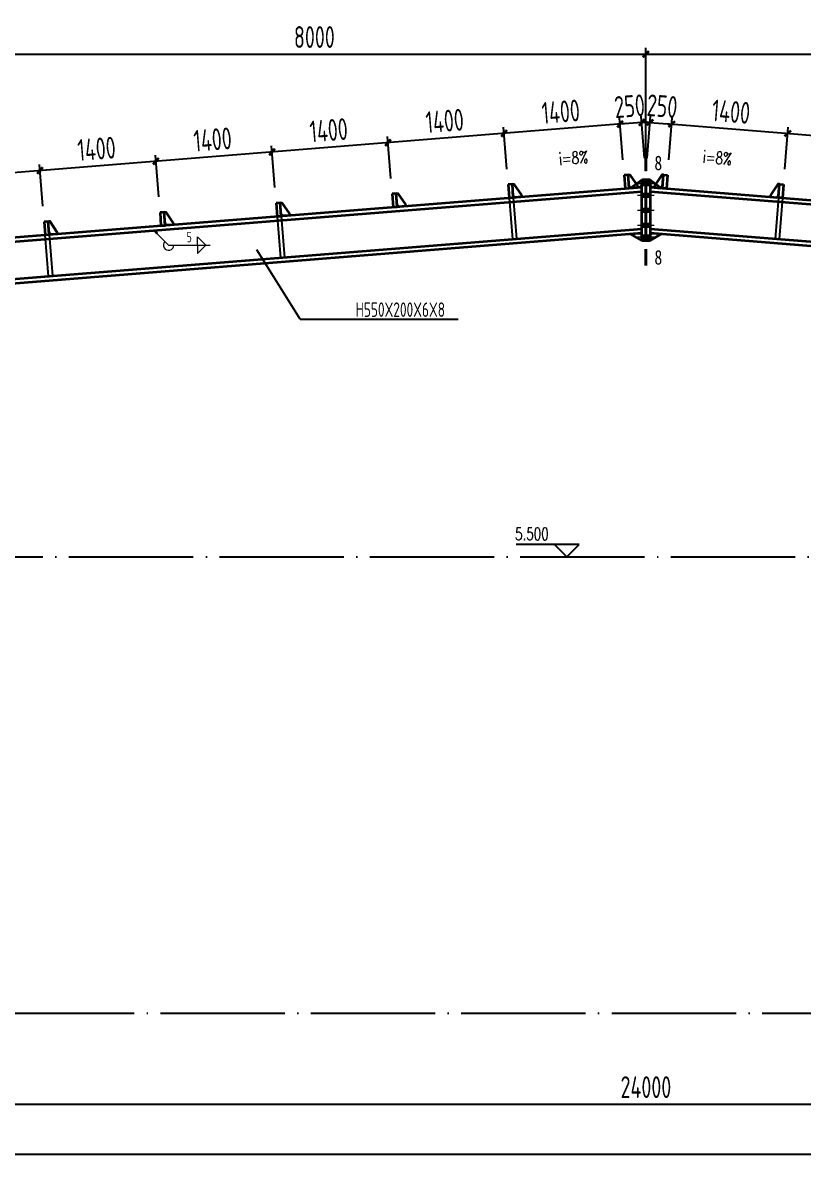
# Model space of a CAD drawing. Header units: millimetres. Extents: x 6950065 to 7140129, y 16284814 to 19754034.
# Drawn here: x 7048167 to 7067001, y 18054883 to 18082310 of the extents above; entities that cross this region are included whole.
import ezdxf
from ezdxf.enums import TextEntityAlignment as Align

# ---------------------------------------------------------------- set-up
doc = ezdxf.new("R2010")
doc.units = ezdxf.units.MM
doc.header["$LTSCALE"] = 1500
doc.header["$MEASUREMENT"] = 0
doc.linetypes.add('DOTE', pattern=[2.42, 2, -0.2, 0.02, -0.2])
doc.layers.get('Defpoints').update_dxf_attribs({"color": 1})
for name, color, linetype, lineweight in [('10', 7, 'Continuous', 35), ('114', 2, 'Continuous', 18), ('12', 2, 'Continuous', 35), ('14', 2, 'Continuous', 35), ('焊缝标注', 9, 'Continuous', 18)]:
    doc.layers.add(name, color=color, linetype=linetype, lineweight=lineweight)
for name, color, linetype in [('BALCONY', 6, 'Continuous'), ('C型钢', 6, 'Continuous'), ('dim', 7, 'Continuous'), ('DIM_ELEV', 3, 'Continuous'), ('PUB_DIM', 161, 'Continuous')]:
    doc.layers.add(name, color=color, linetype=linetype)
doc.styles.add('_TCH_DIM', font='SIMPLEX', dxfattribs={"bigfont": 'GBCBIG'})
doc.styles.add('FromPkpm', font='Pkpmeng', dxfattribs={"width": 0.7, "bigfont": 'hztxt'})
doc.styles.add('TSSD_Dimension', font='Tssdeng.shx', dxfattribs={"width": 0.7, "bigfont": 'hztxt.shx'})
doc.styles.add('黑体', font='simhei.ttf', dxfattribs={"width": 0.8})
doc.dimstyles.new('TSSD_75_150', dxfattribs={"dimtxt": 525, "dimasz": 150, "dimexe": 150, "dimexo": 375, "dimgap": 150, "dimtad": 1, "dimdec": 0, "dimlfac": 0.5, "dimzin": 0, "dimdsep": 46, "dimtxsty": 'TSSD_Dimension', "dimblk": 'ARCHTICK', "dimblk1": 'ARCHTICK', "dimblk2": 'ARCHTICK', "dimcen": 0, "dimdle": 150, "dimclrt": 7, "dimadec": 0, "dimazin": 0, "dimtfac": 1, "dimtdec": 0, "dimtix": 1, "dimtmove": 2, "dimatfit": 3, "dimfxl": 0, "dimtolj": 1, "dimtzin": 0, "dimarcsym": 0})

# ---------------------------------------------------------------- blocks, each defined once
blk = doc.blocks.new('_ArchTick')
at = {"color": 0, "linetype": 'ByBlock', "const_width": 0.4}
blk.add_lwpolyline([(-0.5, -0.5), (0.5, 0.5)], dxfattribs=at)
blk = doc.blocks.new('*D160')
at = {"layer": 'Defpoints', "color": 0}
for p in [(7039204, 18058433), (7087204, 18058433), (7087204, 18056233)]:
    blk.add_point(p, dxfattribs=at)
at = {"layer": 'dim', "color": 0, "lineweight": -2}
for p, q in [((7039204, 18058058), (7039204, 18056083)), ((7087204, 18058058), (7087204, 18056083)), ((7039054, 18056233), (7087354, 18056233))]:
    blk.add_line(p, q, dxfattribs=at)
at = {"layer": 'dim', "color": 0, "lineweight": -2, "xscale": 150, "yscale": 150, "zscale": 150, "rotation": 180}
blk.add_blockref('_ArchTick', (7039204, 18056233), dxfattribs=at)
at = {"layer": 'dim', "color": 0, "lineweight": -2, "xscale": 150, "yscale": 150, "zscale": 150}
blk.add_blockref('_ArchTick', (7087204, 18056233), dxfattribs=at)
at = {"layer": 'dim', "color": 7, "insert": (7063204, 18056646), "char_height": 525, "attachment_point": 5, "style": 'TSSD_Dimension'}
blk.add_mtext('\\A1;24000', dxfattribs=at)
blk = doc.blocks.new('*D161')
at = {"layer": 'Defpoints', "color": 0}
for p in [(6991204, 18057933), (7087204, 18057933), (7087204, 18055033)]:
    blk.add_point(p, dxfattribs=at)
at = {"layer": 'dim', "color": 0, "lineweight": -2}
for p, q in [((6991204, 18057558), (6991204, 18054883)), ((7087204, 18057558), (7087204, 18054883)), ((6991054, 18055033), (7087354, 18055033))]:
    blk.add_line(p, q, dxfattribs=at)
at = {"layer": 'dim', "color": 0, "lineweight": -2, "xscale": 150, "yscale": 150, "zscale": 150, "rotation": 180}
blk.add_blockref('_ArchTick', (6991204, 18055033), dxfattribs=at)
at = {"layer": 'dim', "color": 0, "lineweight": -2, "xscale": 150, "yscale": 150, "zscale": 150}
blk.add_blockref('_ArchTick', (7087204, 18055033), dxfattribs=at)
at = {"layer": 'dim', "color": 7, "insert": (7039204, 18055446), "char_height": 525, "attachment_point": 5, "style": 'TSSD_Dimension'}
blk.add_mtext('\\A1;48000', dxfattribs=at)
blk = doc.blocks.new('*D170')
at = {"layer": 'Defpoints', "color": 0}
for p in [(7063204, 18081553), (7047204, 18078353), (7063204, 18078353)]:
    blk.add_point(p, dxfattribs=at)
at = {"layer": 'dim', "color": 0, "lineweight": -2}
for p, q in [((7047054, 18081553), (7063354, 18081553)), ((7047204, 18078728), (7047204, 18081703)), ((7063204, 18078728), (7063204, 18081703))]:
    blk.add_line(p, q, dxfattribs=at)
at = {"layer": 'dim', "color": 0, "lineweight": -2, "xscale": 150, "yscale": 150, "zscale": 150, "rotation": 180}
blk.add_blockref('_ArchTick', (7047204, 18081553), dxfattribs=at)
at = {"layer": 'dim', "color": 0, "lineweight": -2, "xscale": 150, "yscale": 150, "zscale": 150}
blk.add_blockref('_ArchTick', (7063204, 18081553), dxfattribs=at)
at = {"layer": 'dim', "color": 7, "insert": (7055204, 18081966), "char_height": 525, "attachment_point": 5, "style": 'TSSD_Dimension'}
blk.add_mtext('\\A1;8000', dxfattribs=at)
blk = doc.blocks.new('*D171')
at = {"layer": 'Defpoints', "color": 0}
for p in [(7079204, 18081553), (7063204, 18078353), (7079204, 18078353)]:
    blk.add_point(p, dxfattribs=at)
at = {"layer": 'dim', "color": 0, "lineweight": -2}
for p, q in [((7063054, 18081553), (7079354, 18081553)), ((7063204, 18078728), (7063204, 18081703)), ((7079204, 18078728), (7079204, 18081703))]:
    blk.add_line(p, q, dxfattribs=at)
at = {"layer": 'dim', "color": 0, "lineweight": -2, "xscale": 150, "yscale": 150, "zscale": 150, "rotation": 180}
blk.add_blockref('_ArchTick', (7063204, 18081553), dxfattribs=at)
at = {"layer": 'dim', "color": 0, "lineweight": -2, "xscale": 150, "yscale": 150, "zscale": 150}
blk.add_blockref('_ArchTick', (7079204, 18081553), dxfattribs=at)
at = {"layer": 'dim', "color": 7, "insert": (7071204, 18081966), "char_height": 525, "attachment_point": 5, "style": 'TSSD_Dimension'}
blk.add_mtext('\\A1;8000', dxfattribs=at)
blk = doc.blocks.new('gfgghhj')
at = {"layer": '12', "lineweight": 35, "ltscale": 100}
for p, q in [((5749076, 18591246), (5748976, 18591240)), ((5748976, 18591240), (5748995, 18590921)), ((5749095, 18590927), (5749076, 18591246)), ((5748995, 18590921), (5749095, 18590927))]:
    blk.add_line(p, q, dxfattribs=at)
blk.add_lwpolyline([(5749292, 18590979), (5749295, 18590939), (5749135, 18590929), (5749093, 18590967), (5749076, 18591246), (5749116, 18591249)], close=True, dxfattribs=at)
blk = doc.blocks.new('*D1397')
at = {"layer": 'Defpoints', "color": 0}
for p in [(7059782, 18079643), (7062680, 18078632), (7059881, 18078408)]:
    blk.add_point(p, dxfattribs=at)
at = {"layer": 'dim', "color": 0, "lineweight": -2}
for p, q in [((7062650, 18079006), (7062569, 18080016)), ((7062731, 18079878), (7059633, 18079631)), ((7059851, 18078782), (7059771, 18079792))]:
    blk.add_line(p, q, dxfattribs=at)
at = {"layer": 'dim', "color": 0, "lineweight": -2, "xscale": 150, "yscale": 150, "zscale": 150}
for p, rotation in [((7062581, 18079866), 4.573896897329428), ((7059782, 18079643), 184.5738968973294)]:
    blk.add_blockref('_ArchTick', p, dxfattribs=dict(at, rotation=rotation))
at = {"layer": 'dim', "color": 7, "insert": (7061149, 18080166), "char_height": 525, "attachment_point": 5, "rotation": 4.5739, "style": 'TSSD_Dimension'}
blk.add_mtext('\\A1;{\\W0.7;1400}', dxfattribs=at)
blk = doc.blocks.new('*D1398')
at = {"layer": 'Defpoints', "color": 0}
for p in [(7056981, 18079418), (7059881, 18078408), (7057080, 18078184)]:
    blk.add_point(p, dxfattribs=at)
at = {"layer": 'dim', "color": 0, "lineweight": -2}
for p, q in [((7059932, 18079655), (7056832, 18079407)), ((7059851, 18078782), (7059771, 18079792)), ((7057050, 18078558), (7056969, 18079568))]:
    blk.add_line(p, q, dxfattribs=at)
at = {"layer": 'dim', "color": 0, "lineweight": -2, "xscale": 150, "yscale": 150, "zscale": 150}
for p, rotation in [((7059782, 18079643), 4.573896896053968), ((7056981, 18079418), 184.5738968960539)]:
    blk.add_blockref('_ArchTick', p, dxfattribs=dict(at, rotation=rotation))
at = {"layer": 'dim', "color": 7, "insert": (7058349, 18079942), "char_height": 525, "attachment_point": 5, "rotation": 4.5739, "style": 'TSSD_Dimension'}
blk.add_mtext('\\A1;{\\W0.7;1400}', dxfattribs=at)
blk = doc.blocks.new('*D1399')
at = {"layer": 'Defpoints', "color": 0}
for p in [(7054183, 18079195), (7057080, 18078184), (7054281, 18077960)]:
    blk.add_point(p, dxfattribs=at)
at = {"layer": 'dim', "color": 0, "lineweight": -2}
for p, q in [((7057131, 18079430), (7054033, 18079183)), ((7054251, 18078334), (7054171, 18079344)), ((7057050, 18078558), (7056969, 18079568))]:
    blk.add_line(p, q, dxfattribs=at)
at = {"layer": 'dim', "color": 0, "lineweight": -2, "xscale": 150, "yscale": 150, "zscale": 150}
for p, rotation in [((7056981, 18079418), 4.573896896053968), ((7054183, 18079195), 184.5738968960539)]:
    blk.add_blockref('_ArchTick', p, dxfattribs=dict(at, rotation=rotation))
at = {"layer": 'dim', "color": 7, "insert": (7055549, 18079718), "char_height": 525, "attachment_point": 5, "rotation": 4.5739, "style": 'TSSD_Dimension'}
blk.add_mtext('\\A1;{\\W0.7;1400}', dxfattribs=at)
blk = doc.blocks.new('*D1400')
at = {"layer": 'Defpoints', "color": 0}
for p in [(7051381, 18078970), (7051480, 18077736), (7054281, 18077960)]:
    blk.add_point(p, dxfattribs=at)
at = {"layer": 'dim', "color": 0, "lineweight": -2}
for p, q in [((7054251, 18078334), (7054171, 18079344)), ((7054332, 18079207), (7051232, 18078959)), ((7051450, 18078110), (7051369, 18079120))]:
    blk.add_line(p, q, dxfattribs=at)
at = {"layer": 'dim', "color": 0, "lineweight": -2, "xscale": 150, "yscale": 150, "zscale": 150}
for p, rotation in [((7051381, 18078970), 184.5738968960539), ((7054183, 18079195), 4.573896896053968)]:
    blk.add_blockref('_ArchTick', p, dxfattribs=dict(at, rotation=rotation))
at = {"layer": 'dim', "color": 7, "insert": (7052749, 18079494), "char_height": 525, "attachment_point": 5, "rotation": 4.5739, "style": 'TSSD_Dimension'}
blk.add_mtext('\\A1;{\\W0.7;1400}', dxfattribs=at)
blk = doc.blocks.new('*D1401')
at = {"layer": 'Defpoints', "color": 0}
for p in [(7048583, 18078747), (7051480, 18077736), (7048681, 18077512)]:
    blk.add_point(p, dxfattribs=at)
at = {"layer": 'dim', "color": 0, "lineweight": -2}
for p, q in [((7051450, 18078110), (7051369, 18079120)), ((7051531, 18078982), (7048433, 18078735)), ((7048651, 18077886), (7048571, 18078896))]:
    blk.add_line(p, q, dxfattribs=at)
at = {"layer": 'dim', "color": 0, "lineweight": -2, "xscale": 150, "yscale": 150, "zscale": 150}
for p, rotation in [((7051381, 18078970), 4.573896896053968), ((7048583, 18078747), 184.5738968960539)]:
    blk.add_blockref('_ArchTick', p, dxfattribs=dict(at, rotation=rotation))
at = {"layer": 'dim', "color": 7, "insert": (7049949, 18079270), "char_height": 525, "attachment_point": 5, "rotation": 4.5739, "style": 'TSSD_Dimension'}
blk.add_mtext('\\A1;{\\W0.7;1400}', dxfattribs=at)
blk = doc.blocks.new('*D1402')
at = {"layer": 'Defpoints', "color": 0}
for p in [(7045780, 18078522), (7048681, 18077512), (7045879, 18077288)]:
    blk.add_point(p, dxfattribs=at)
at = {"layer": 'dim', "color": 0, "lineweight": -2}
for p, q in [((7048651, 18077886), (7048571, 18078896)), ((7048732, 18078759), (7045630, 18078510)), ((7045849, 18077662), (7045768, 18078672))]:
    blk.add_line(p, q, dxfattribs=at)
at = {"layer": 'dim', "color": 0, "lineweight": -2, "xscale": 150, "yscale": 150, "zscale": 150}
for p, rotation in [((7048583, 18078747), 4.573896896053968), ((7045780, 18078522), 184.5738968960539)]:
    blk.add_blockref('_ArchTick', p, dxfattribs=dict(at, rotation=rotation))
at = {"layer": 'dim', "color": 7, "insert": (7047148, 18079046), "char_height": 525, "attachment_point": 5, "rotation": 4.5739, "style": 'TSSD_Dimension'}
blk.add_mtext('\\A1;{\\W0.7;1400}', dxfattribs=at)
blk = doc.blocks.new('*D1406')
at = {"layer": 'Defpoints', "color": 0}
for p in [(7062581, 18079866), (7062680, 18078632), (7063204, 18078674)]:
    blk.add_point(p, dxfattribs=at)
at = {"layer": 'dim', "color": 0, "lineweight": -2}
for p, q in [((7062650, 18079006), (7062569, 18080016)), ((7063105, 18079908), (7062581, 18079866)), ((7063174, 18079048), (7063093, 18080058)), ((7063105, 18079908), (7063254, 18079920)), ((7062581, 18079866), (7062432, 18079855))]:
    blk.add_line(p, q, dxfattribs=at)
at = {"layer": 'dim', "color": 0, "lineweight": -2, "xscale": 150, "yscale": 150, "zscale": 150}
for p, rotation in [((7062581, 18079866), 4.573896897260639), ((7063105, 18079908), 184.5738968972606)]:
    blk.add_blockref('_ArchTick', p, dxfattribs=dict(at, rotation=rotation))
at = {"layer": 'dim', "color": 7, "insert": (7062810, 18080299), "char_height": 525, "attachment_point": 5, "rotation": 4.5739, "style": 'TSSD_Dimension'}
blk.add_mtext('\\A1;250', dxfattribs=at)
blk = doc.blocks.new('*D1407')
at = {"layer": 'Defpoints', "color": 0}
for p in [(7066626, 18079642), (7063727, 18078632), (7066527, 18078408)]:
    blk.add_point(p, dxfattribs=at)
at = {"layer": 'dim', "color": 0, "lineweight": -2}
for p, q in [((7063757, 18079006), (7063838, 18080016)), ((7063676, 18079878), (7066775, 18079631)), ((7066557, 18078782), (7066638, 18079792))]:
    blk.add_line(p, q, dxfattribs=at)
at = {"layer": 'dim', "color": 0, "lineweight": -2, "xscale": 150, "yscale": 150, "zscale": 150}
for p, rotation in [((7063826, 18079866), 175.4261031026853), ((7066626, 18079642), 355.4261031026853)]:
    blk.add_blockref('_ArchTick', p, dxfattribs=dict(at, rotation=rotation))
at = {"layer": 'dim', "color": 7, "insert": (7065259, 18080166), "char_height": 525, "attachment_point": 5, "rotation": 355.4261, "style": 'TSSD_Dimension'}
blk.add_mtext('\\A1;{\\W0.7;1400}', dxfattribs=at)
blk = doc.blocks.new('*D1408')
at = {"layer": 'Defpoints', "color": 0}
for p in [(7069426, 18079418), (7066527, 18078408), (7069327, 18078184)]:
    blk.add_point(p, dxfattribs=at)
at = {"layer": 'dim', "color": 0, "lineweight": -2}
for p, q in [((7066476, 18079654), (7069575, 18079407)), ((7066557, 18078782), (7066638, 18079792)), ((7069357, 18078558), (7069438, 18079568))]:
    blk.add_line(p, q, dxfattribs=at)
at = {"layer": 'dim', "color": 0, "lineweight": -2, "xscale": 150, "yscale": 150, "zscale": 150}
for p, rotation in [((7066626, 18079642), 175.426103103946), ((7069426, 18079418), 355.426103103946)]:
    blk.add_blockref('_ArchTick', p, dxfattribs=dict(at, rotation=rotation))
at = {"layer": 'dim', "color": 7, "insert": (7068059, 18079942), "char_height": 525, "attachment_point": 5, "rotation": 355.4261, "style": 'TSSD_Dimension'}
blk.add_mtext('\\A1;{\\W0.7;1400}', dxfattribs=at)
blk = doc.blocks.new('*D1414')
at = {"layer": 'Defpoints', "color": 0}
for p in [(7063826, 18079866), (7063204, 18078674), (7063727, 18078632)]:
    blk.add_point(p, dxfattribs=at)
at = {"layer": 'dim', "color": 0, "lineweight": -2}
for p, q in [((7063302, 18079908), (7063153, 18079920)), ((7063233, 18079048), (7063314, 18080058)), ((7063302, 18079908), (7063826, 18079866)), ((7063757, 18079006), (7063838, 18080016)), ((7063826, 18079866), (7063975, 18079855))]:
    blk.add_line(p, q, dxfattribs=at)
at = {"layer": 'dim', "color": 0, "lineweight": -2, "xscale": 150, "yscale": 150, "zscale": 150}
for p, rotation in [((7063302, 18079908), 355.4261031027394), ((7063826, 18079866), 175.4261031027394)]:
    blk.add_blockref('_ArchTick', p, dxfattribs=dict(at, rotation=rotation))
at = {"layer": 'dim', "color": 7, "insert": (7063597, 18080299), "char_height": 525, "attachment_point": 5, "rotation": 355.4261, "style": 'TSSD_Dimension'}
blk.add_mtext('\\A1;250', dxfattribs=at)

msp = doc.modelspace()

# ---------------------------------------------------------------- hatches: boundary and pattern name
at = {"layer": '焊缝标注'}
msp.add_hatch(color=256, dxfattribs=at).paths.add_polyline_path([(7051334.1, 18077303.2), (7051394, 18077221.7), (7051415.2, 18077242.8)])

# ---------------------------------------------------------------- linework, layer by layer
at = {"color": 3, "lineweight": 35, "ltscale": 100}
for p, q in [((7047402.9, 18077089), (7063103.6, 18078345)), ((7047410.9, 18076989.3), (7063103.6, 18078244.7)), ((7063303.6, 18078345), (7079004.2, 18077089)), ((7063303.6, 18078244.7), (7078996.2, 18076989.3)), ((7047482.7, 18076092.2), (7063103.6, 18077341.8)), ((7047490.7, 18075992.5), (7063103.6, 18077241.5)), ((7063303.6, 18077341.8), (7078924.5, 18076092.2)), ((7063303.6, 18077241.5), (7078916.5, 18075992.5))]:
    msp.add_line(p, q, dxfattribs=at)
at = {"layer": '10', "lineweight": 25, "const_width": 75}
for points in [[(7063203.6, 18079131.5), (7063203.6, 18078731.5)], [(7063203.6, 18076455), (7063203.6, 18076855)]]:
    msp.add_lwpolyline(points, dxfattribs=at)
at = {"layer": '114', "lineweight": 18, "ltscale": 100}
for p, q in [((7063003.6, 18078435), (7063403.6, 18078435)), ((7063003.6, 18078154.7), (7063403.6, 18078154.7)), ((7063003.6, 18077792.7), (7063403.6, 18077792.7)), ((7063003.6, 18077431.8), (7063403.6, 18077431.8)), ((7063003.6, 18077151.5), (7063403.6, 18077151.5))]:
    msp.add_line(p, q, dxfattribs=at)
at = {"layer": '114', "color": 1, "lineweight": 70, "ltscale": 100}
for p, q in [((7063103.6, 18078435), (7063303.6, 18078435)), ((7063103.6, 18078154.7), (7063303.6, 18078154.7)), ((7063103.6, 18077792.7), (7063303.6, 18077792.7)), ((7063103.6, 18077431.8), (7063303.6, 18077431.8)), ((7063103.6, 18077151.5), (7063303.6, 18077151.5))]:
    msp.add_line(p, q, dxfattribs=at)
at = {"layer": '14', "lineweight": 35, "ltscale": 100}
for p, q in [((7062824.5, 18078322.7), (7063103.6, 18078525)), ((7063103.6, 18077055), (7063103.6, 18078531.5)), ((7063103.6, 18078531.5), (7063203.6, 18078531.5)), ((7063103.6, 18078525), (7063103.6, 18078385)), ((7063203.6, 18077055), (7063203.6, 18078531.5)), ((7063203.6, 18078531.5), (7063303.6, 18078531.5)), ((7063203.6, 18078531.5), (7063203.6, 18077055)), ((7063303.6, 18078531.5), (7063303.6, 18077055)), ((7063303.6, 18078385), (7063303.6, 18078525)), ((7063303.6, 18078525), (7063582.7, 18078322.7)), ((7063063.7, 18078341.9), (7062824.5, 18078322.7)), ((7063103.6, 18078385), (7063063.7, 18078341.9)), ((7063343.5, 18078341.9), (7063303.6, 18078385)), ((7063582.7, 18078322.7), (7063343.5, 18078341.9)), ((7062824.5, 18077219.2), (7063063.7, 18077238.3)), ((7063103.6, 18077061.5), (7062824.5, 18077219.2)), ((7063063.7, 18077238.3), (7063103.6, 18077201.5)), ((7063103.6, 18077201.5), (7063103.6, 18077061.5)), ((7063303.6, 18077201.5), (7063343.5, 18077238.3)), ((7063582.7, 18077219.2), (7063303.6, 18077061.5)), ((7063303.6, 18077061.5), (7063303.6, 18077201.5)), ((7063343.5, 18077238.3), (7063582.7, 18077219.2)), ((7063203.6, 18077055), (7063103.6, 18077055)), ((7063303.6, 18077055), (7063203.6, 18077055))]:
    msp.add_line(p, q, dxfattribs=at)
at = {"layer": 'BALCONY'}
for q in [(7053813.8, 18076833.1), (7058676.8, 18075165.1, -3.6)]:
    msp.add_line((7054864.5, 18075165.1, -3.6), q, dxfattribs=at)
at = {"layer": 'C型钢', "color": 3}
for points in [[(7059904.8, 18078090.3), (7059984.5, 18077093.5)], [(7060004.5, 18078097.7), (7060084.2, 18077101.5)], [(7066403.3, 18078097.7), (7066323.6, 18077101.4)], [(7066503, 18078090.3), (7066423.3, 18077093.5)], [(7054304.9, 18077641.2), (7054384.7, 18076644.3)], [(7054404.7, 18077648.5), (7054484.4, 18076652.3)], [(7048704.5, 18077199.1), (7048784.2, 18076202.3)], [(7048804.2, 18077206.5), (7048883.9, 18076210.3)]]:
    msp.add_lwpolyline(points, dxfattribs=at)
at = {"layer": 'C型钢', "color": 8, "linetype": 'DOTE'}
for points in [[(6991203.6, 18069433), (7087103.4, 18069433)], [(6989778.1, 18058433), (7091852.1, 18058433)]]:
    msp.add_lwpolyline(points, dxfattribs=at)
at = {"layer": 'DIM_ELEV', "linetype": 'ByBlock'}
for p, q in [((7061596.9, 18069733), (7060077.4, 18069733)), ((7061296.9, 18069433), (7060996.9, 18069733)), ((7061296.9, 18069433), (7061596.9, 18069733))]:
    msp.add_line(p, q, dxfattribs=at)
at = {"layer": 'PUB_DIM'}
for points in [[(7062734.9, 18078839.8, 0, 0, 0), (7060541.7, 18078667, 80, 0, 0), (7060242.7, 18078643.5, 0, 0, 0)], [(7063668.8, 18078839.8, 0, 0, 0), (7065862, 18078667, 80, 0, 0), (7066161, 18078643.5, 0, 0, 0)]]:
    msp.add_lwpolyline(points, format="xyseb", dxfattribs=at)
at = {"layer": '焊缝标注', "lineweight": 18, "ltscale": 100}
for p, q in [((7051334.1, 18077303.2), (7051686.7, 18076948.6)), ((7052386.7, 18077148.6), (7052586.7, 18076948.6)), ((7052386.7, 18076948.6), (7052386.7, 18077148.6)), ((7051686.7, 18076948.6), (7052686.7, 18076948.6)), ((7052386.7, 18076748.6), (7052586.7, 18076948.6)), ((7052386.7, 18076948.6), (7052386.7, 18076748.6))]:
    msp.add_line(p, q, dxfattribs=at)
at = {"layer": '焊缝标注', "linetype": 'Continuous'}
msp.add_lwpolyline([(7051334.1, 18077303.2), (7051394, 18077221.7), (7051415.2, 18077242.8)], close=True, dxfattribs=at)
at = {"layer": '焊缝标注', "lineweight": 18, "ltscale": 100}
msp.add_arc((7051686.7, 18076948.6), 125, 134.8405, 0, dxfattribs=at)

# ---------------------------------------------------------------- block references
at = {"layer": 'C型钢', "color": 3, "rotation": 0.798798706761127}
for p in [(1573447.2, -590949), (1570648.4, -591172.9), (1565048.5, -591620.9), (1567847.1, -591397), (1562247.1, -591845), (1559448.5, -592068.9)]:
    msp.add_blockref('gfgghhj', p, dxfattribs=at)
at = {"layer": 'C型钢', "color": 3, "xscale": -1, "rotation": 359.2012012932389}
for p in [(12552960, -590949), (12555760, -591173)]:
    msp.add_blockref('gfgghhj', p, dxfattribs=at)

# ---------------------------------------------------------------- texts
at = {"layer": '10', "lineweight": 25, "style": '黑体', "width": 0.8}
for p in [(7063503.6, 18078931.5), (7063503.6, 18076655)]:
    msp.add_text('8', height=350, dxfattribs=at).set_placement(p, align=Align.MIDDLE_CENTER)
at = {"layer": 'BALCONY', "style": 'TSSD_Dimension', "width": 0.7}
msp.add_text('H550X200X6X8', height=350, dxfattribs=at).set_placement((7057276.6, 18075393.1, -3.6), align=Align.MIDDLE)
at = {"layer": 'DIM_ELEV', "color": 7, "linetype": 'ByBlock', "style": '_TCH_DIM', "width": 0.705882}
msp.add_text('5.500', height=297.5, dxfattribs=at).set_placement((7060047.4, 18069838))
at = {"layer": 'PUB_DIM', "color": 7, "style": '_TCH_DIM', "width": 0.705882}
for rotation, p in [(4.50496, (7061117.2, 18078875.1)), (355.49504, (7064568.8, 18078931.7))]:
    msp.add_text('i=8%%%', height=297.5, rotation=rotation, dxfattribs=at).set_placement(p)
at = {"layer": '焊缝标注', "lineweight": 25, "style": 'FromPkpm', "width": 0.7}
msp.add_text('5', height=250, dxfattribs=at).set_placement((7052186.7, 18077018.6), align=Align.CENTER)

# ---------------------------------------------------------------- dimensions: what is measured, and where the dimension line sits
at = {"layer": 'dim'}
for base, p1, p2, text, picture, middle in [((7063203.6, 18081553), (7047203.6, 18078353), (7063203.6, 18078353), '8000', '*D170', (7055203.6, 18081965.5)), ((7079203.6, 18081553), (7063203.6, 18078353), (7079203.6, 18078353), '8000', '*D171', (7071203.6, 18081965.5)), ((7087203.6, 18056233), (7039203.6, 18058433), (7087203.6, 18058433), '24000', '*D160', (7063203.6, 18056645.5)), ((7087203.6, 18055033), (6991203.6, 18057933), (7087203.6, 18057933), '48000', '*D161', (7039203.6, 18055445.5))]:
    dim = msp.add_linear_dim(base=base, p1=p1, p2=p2, text=text, dimstyle='TSSD_75_150', dxfattribs=at)
    dim.commit()
    dim.dimension.update_dxf_attribs({"geometry": picture, "text_midpoint": middle})
for p1, p2, distance, text, picture, middle in [((7062680, 18078632.2), (7059881.2, 18078408.3), -1238.2, '{\\W0.7;1400}', '*D1397', (7061149, 18080165.7)), ((7063203.6, 18078674.1), (7062680, 18078632.2), -1238.2, '250', '*D1406', (7062810.1, 18080298.6)), ((7063203.6, 18078674.1), (7063727.2, 18078632.2), 1238.2, '250', '*D1414', (7063597, 18080298.6)), ((7063727.2, 18078632.2), (7066527.2, 18078408.2), 1238.2, '{\\W0.7;1400}', '*D1407', (7065258.8, 18080165.7))]:
    dim = msp.add_aligned_dim(p1=p1, p2=p2, distance=distance, text=text, dimstyle='TSSD_75_150', dxfattribs=at)
    dim.commit()
    dim.dimension.update_dxf_attribs({"geometry": picture, "text_midpoint": middle})
for base, p1, p2, angle, picture, middle in [((7056981.2, 18079418.5), (7059881.2, 18078408.3), (7057080, 18078184.2), 4.5739, '*D1398', (7058349, 18079941.7)), ((7069425.9, 18079418.5), (7066527.2, 18078408.2), (7069327.2, 18078184.2), 175.4261, '*D1408', (7068058.8, 18079941.7)), ((7051381.2, 18078970.5), (7054281.3, 18077960.3), (7051480, 18077736.2), 4.5739, '*D1400', (7052749, 18079493.7)), ((7054182.6, 18079194.6), (7057080, 18078184.2), (7054281.3, 18077960.3), 4.5739, '*D1399', (7055549, 18079717.7)), ((7048582.6, 18078746.6), (7051480, 18077736.2), (7048681.3, 18077512.3), 4.5739, '*D1401', (7049949, 18079269.7)), ((7045779.9, 18078522.4), (7048681.3, 18077512.3), (7045878.6, 18077288.1), 4.5739, '*D1402', (7047148.3, 18079045.7))]:
    dim = msp.add_linear_dim(base=base, p1=p1, p2=p2, angle=angle, text='{\\W0.7;1400}', dimstyle='TSSD_75_150', dxfattribs=at)
    dim.commit()
    dim.dimension.update_dxf_attribs({"geometry": picture, "text_midpoint": middle})

doc.saveas('drawing.dxf')
